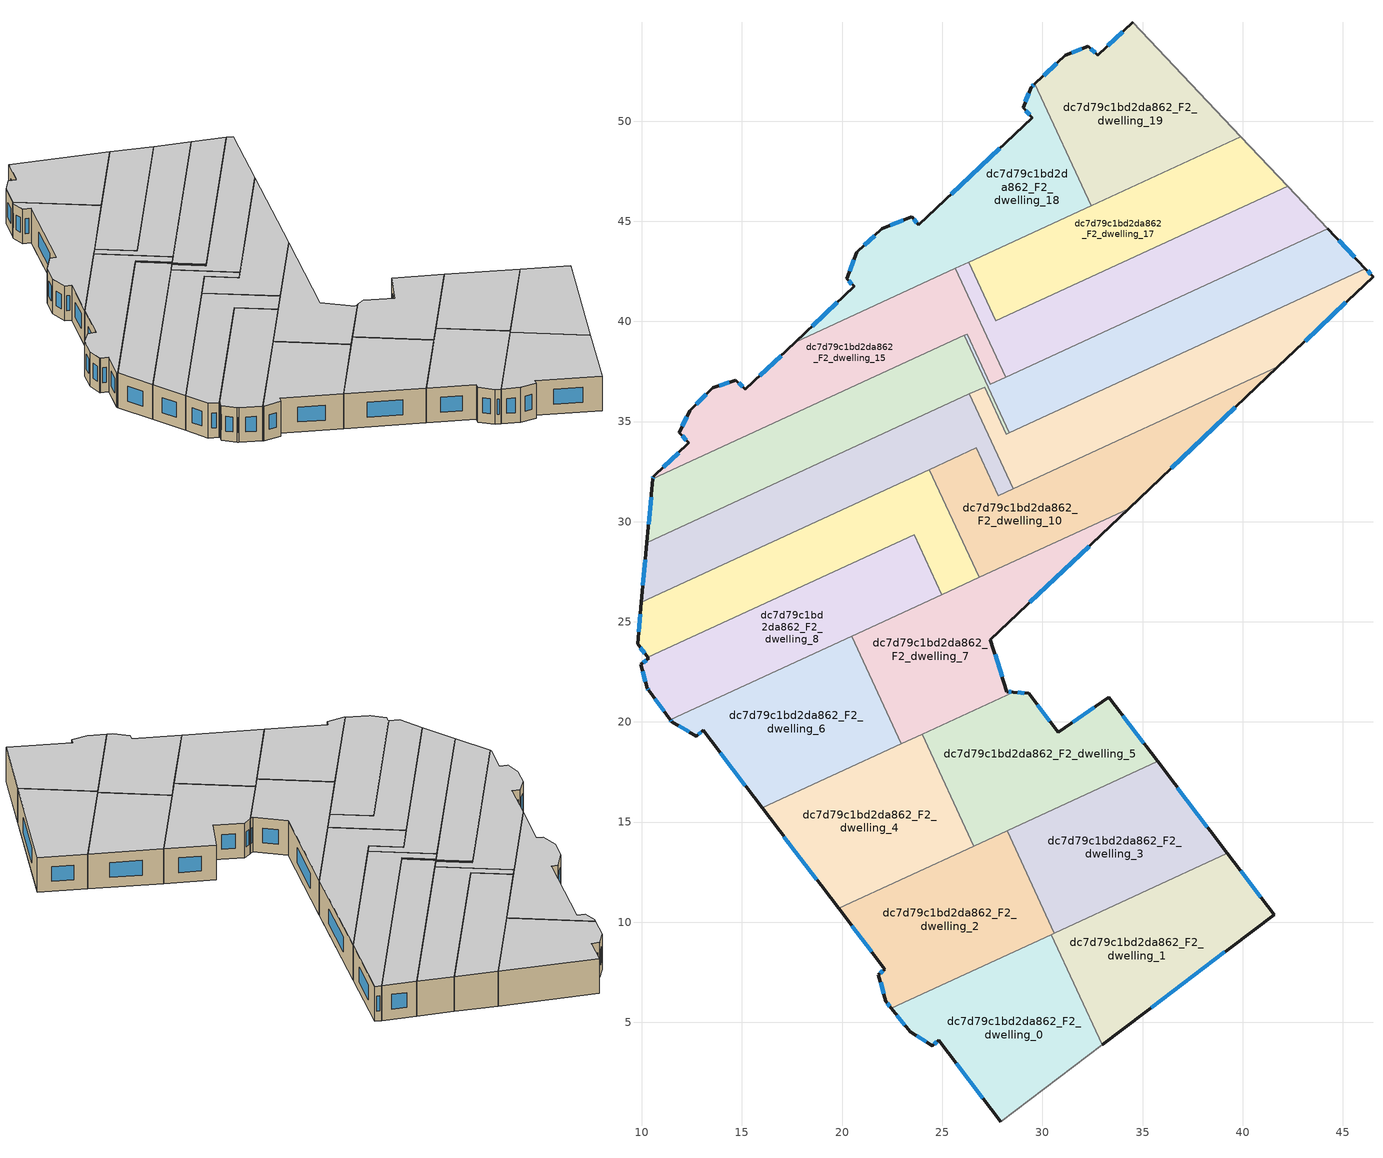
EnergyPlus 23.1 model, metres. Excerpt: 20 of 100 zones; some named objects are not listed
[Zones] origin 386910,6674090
dc7d79c1bd2da862_F2_dwelling_0
 floor to dc7d79c1bd2da862_F1_dwelling_0 (EU_floor_Construction): 30.45,9.39 32.98,3.88 27.91,0.04 24.82,4.12 24.51,3.83 23.4,4.53 22.45,5.7 z6
 wall outside (EU_wall_Construction): 22.45,5.7 23.4,4.53 24.51,3.83 24.82,4.12 27.91,0.04 z6:9
 wall to dc7d79c1bd2da862_F2_dwelling_1 (EU_wall_Construction): 32.98,3.88 30.45,9.39 z6:9
 wall adiabatic (EU_wall_Construction): 27.91,0.04 32.98,3.88 z6:9
 wall to dc7d79c1bd2da862_F2_dwelling_2 (EU_wall_Construction): 30.45,9.39 22.45,5.7 z6:9
 window (EU_Window_Construction): 24.6,3.91 24.73,4.04 / 23.72,4.33 24.19,4.03 / 22.72,5.37 23.13,4.87 / 25.7,2.95 27.03,1.21 z6.86:8.14
 ceiling to dc7d79c1bd2da862_F3_dwelling_0 (EU_floor_Construction): 32.98,3.88 30.45,9.39 22.45,5.7 23.4,4.53 24.51,3.83 24.82,4.12 27.91,0.04 z9
dc7d79c1bd2da862_F2_dwelling_1
 floor to dc7d79c1bd2da862_F1_dwelling_1 (EU_floor_Construction): 39.24,13.44 41.57,10.38 32.98,3.88 30.45,9.39 z6
 wall outside (EU_wall_Construction): 32.98,3.88 41.57,10.38 39.24,13.44 z6:9
 wall to dc7d79c1bd2da862_F2_dwelling_3 (EU_wall_Construction): 39.24,13.44 30.6,9.46 z6:9
 wall to dc7d79c1bd2da862_F2_dwelling_2 (EU_wall_Construction): 30.6,9.45 30.45,9.39 z6:9
 window (EU_Window_Construction): 35.44,5.74 39.11,8.52 / 40.9,11.25 39.9,12.56 z6.86:8.14
 ceiling to dc7d79c1bd2da862_F3_dwelling_1 (EU_floor_Construction): 41.57,10.38 39.24,13.44 30.45,9.39 32.98,3.88 z9
dc7d79c1bd2da862_F2_dwelling_10
 floor to dc7d79c1bd2da862_F1_dwelling_10 (EU_floor_Construction): 41.76,37.73 34.3,30.65 26.84,27.21 24.35,32.6 26.7,33.68 27.8,31.3 z6
 wall outside (EU_wall_Construction): 34.3,30.65 41.76,37.73 z6:9
 wall to dc7d79c1bd2da862_F2_dwelling_9 (EU_wall_Construction): 24.35,32.6 26.84,27.21 z6:9
 wall to dc7d79c1bd2da862_F2_dwelling_11 (EU_wall_Construction): 28.54,31.64 27.8,31.3 26.7,33.68 24.35,32.6 z6:9
 wall to dc7d79c1bd2da862_F2_dwelling_7 (EU_wall_Construction): 26.84,27.21 34.3,30.65 z6:9
 wall to dc7d79c1bd2da862_F2_dwelling_12 (EU_wall_Construction): 41.76,37.73 28.54,31.64 z6:9
 window (EU_Window_Construction): 36.43,32.68 39.63,35.71 z6.86:8.14
 ceiling to dc7d79c1bd2da862_F3_dwelling_10 (EU_floor_Construction): 34.3,30.65 41.76,37.73 27.8,31.3 26.7,33.68 24.35,32.6 26.84,27.21 z9
dc7d79c1bd2da862_F2_dwelling_11
 floor to dc7d79c1bd2da862_F1_dwelling_11 (EU_floor_Construction): 26.36,36.38 28.54,31.64 27.8,31.3 26.7,33.68 9.98,25.97 10.26,28.95 z6
 wall outside (EU_wall_Construction): 10.26,28.95 9.98,25.97 z6:9
 wall to dc7d79c1bd2da862_F2_dwelling_12 (EU_wall_Construction): 28.54,31.64 26.36,36.38 z6:9
 wall to dc7d79c1bd2da862_F2_dwelling_13 (EU_wall_Construction): 26.36,36.38 10.26,28.95 z6:9
 wall to dc7d79c1bd2da862_F2_dwelling_9 (EU_wall_Construction): 9.98,25.97 24.35,32.6 z6:9
 window (EU_Window_Construction): 10.18,28.1 10.06,26.82 z6.86:8.14
 ceiling to dc7d79c1bd2da862_F3_dwelling_11 (EU_floor_Construction): 27.8,31.3 28.54,31.64 26.36,36.38 10.26,28.95 9.98,25.97 26.7,33.68 z9
dc7d79c1bd2da862_F2_dwelling_12
 floor to dc7d79c1bd2da862_F1_dwelling_12 (EU_floor_Construction): 46.13,42.64 46.51,42.24 41.76,37.73 28.54,31.64 26.36,36.38 27.11,36.72 28.2,34.37 z6
 wall outside (EU_wall_Construction): 41.76,37.73 46.51,42.24 46.13,42.64 z6:9
 wall to dc7d79c1bd2da862_F2_dwelling_13 (EU_wall_Construction): 28.35,34.44 28.2,34.37 27.11,36.72 26.36,36.38 z6:9
 wall to dc7d79c1bd2da862_F2_dwelling_14 (EU_wall_Construction): 46.13,42.64 28.35,34.44 z6:9
 window (EU_Window_Construction): 46.4,42.35 46.24,42.52 / 43.12,39.02 45.15,40.95 z6.86:8.14
 ceiling to dc7d79c1bd2da862_F3_dwelling_12 (EU_floor_Construction): 41.76,37.73 46.51,42.24 46.13,42.64 28.2,34.37 27.11,36.72 26.36,36.38 28.54,31.64 z9
dc7d79c1bd2da862_F2_dwelling_13
 floor to dc7d79c1bd2da862_F1_dwelling_13 (EU_floor_Construction): 26.1,39.3 28.35,34.44 28.2,34.37 27.11,36.72 10.26,28.95 10.55,32.14 z6
 wall outside (EU_wall_Construction): 10.55,32.14 10.26,28.95 z6:9
 wall to dc7d79c1bd2da862_F2_dwelling_14 (EU_wall_Construction): 28.35,34.44 26.1,39.3 z6:9
 wall to dc7d79c1bd2da862_F2_dwelling_15 (EU_wall_Construction): 26.1,39.3 10.55,32.14 z6:9
 window (EU_Window_Construction): 10.47,31.23 10.34,29.86 z6.86:8.14
 ceiling to dc7d79c1bd2da862_F3_dwelling_13 (EU_floor_Construction): 28.2,34.37 28.35,34.44 26.1,39.3 10.55,32.14 10.26,28.95 27.11,36.72 z9
dc7d79c1bd2da862_F2_dwelling_14
 floor to dc7d79c1bd2da862_F1_dwelling_14 (EU_floor_Construction): 44.25,44.62 46.13,42.64 28.35,34.44 26.1,39.3 26.25,39.37 27.41,36.86 z6
 wall outside (EU_wall_Construction): 46.13,42.64 44.25,44.62 z6:9
 wall to dc7d79c1bd2da862_F2_dwelling_15 (EU_wall_Construction): 28.17,37.21 27.41,36.86 26.25,39.37 26.11,39.31 z6:9
 wall to dc7d79c1bd2da862_F2_dwelling_16 (EU_wall_Construction): 44.25,44.62 28.17,37.21 z6:9
 window (EU_Window_Construction): 45.59,43.2 44.79,44.06 z6.86:8.14
 ceiling to dc7d79c1bd2da862_F3_dwelling_14 (EU_floor_Construction): 46.13,42.64 44.25,44.62 27.41,36.86 26.25,39.37 26.1,39.3 28.35,34.44 z9
dc7d79c1bd2da862_F2_dwelling_15
 floor to dc7d79c1bd2da862_F1_dwelling_15 (EU_floor_Construction): 25.66,42.65 28.17,37.21 27.41,36.86 26.25,39.37 10.55,32.14 10.56,32.24 12.35,33.93 11.89,34.42 11.86,34.44 12.4,35.54 13.54,36.68 14.69,37.07 15.17,36.6 17.66,38.97 z6
 wall outside (EU_wall_Construction): 17.66,38.97 15.17,36.6 14.69,37.07 13.54,36.68 12.4,35.54 11.86,34.44 11.89,34.42 12.35,33.93 10.56,32.24 10.55,32.14 z6:9
 wall to dc7d79c1bd2da862_F2_dwelling_16 (EU_wall_Construction): 28.17,37.21 25.66,42.65 z6:9
 wall to dc7d79c1bd2da862_F2_dwelling_18 (EU_wall_Construction): 25.66,42.65 17.66,38.97 z6:9
 window (EU_Window_Construction): 10.56,32.21 10.56,32.17 / 11.84,33.45 11.07,32.72 / 12.02,34.28 12.22,34.07 / 12.25,35.23 12.02,34.76 / 13.22,36.36 12.73,35.87 / 14.36,36.96 13.87,36.79 / 15.04,36.74 14.83,36.94 / 16.95,38.29 15.88,37.28 z6.86:8.14
 ceiling to dc7d79c1bd2da862_F3_dwelling_15 (EU_floor_Construction): 27.41,36.86 28.17,37.21 25.66,42.65 17.66,38.97 15.17,36.6 14.69,37.07 13.54,36.68 12.4,35.54 11.86,34.44 11.89,34.42 12.35,33.93 10.56,32.24 10.55,32.14 26.25,39.37 z9
dc7d79c1bd2da862_F2_dwelling_16
 floor to dc7d79c1bd2da862_F1_dwelling_16 (EU_floor_Construction): 42.25,46.75 44.25,44.62 28.17,37.21 25.66,42.65 26.32,42.96 27.67,40.03 z6
 wall to dc7d79c1bd2da862_F2_dwelling_17 (EU_wall_Construction): 42.25,46.75 27.67,40.03 26.32,42.96 z6:9
 wall adiabatic (EU_wall_Construction): 44.25,44.62 42.25,46.75 z6:9
 wall to dc7d79c1bd2da862_F2_dwelling_18 (EU_wall_Construction): 26.32,42.96 25.66,42.65 z6:9
 ceiling to dc7d79c1bd2da862_F3_dwelling_16 (EU_floor_Construction): 44.25,44.62 42.25,46.75 27.67,40.03 26.32,42.96 25.66,42.65 28.17,37.21 z9
dc7d79c1bd2da862_F2_dwelling_17
 floor to dc7d79c1bd2da862_F1_dwelling_17 (EU_floor_Construction): 39.91,49.22 42.25,46.75 27.67,40.03 26.32,42.96 z6
 wall adiabatic (EU_wall_Construction): 42.25,46.75 39.91,49.22 z6:9
 wall to dc7d79c1bd2da862_F2_dwelling_19 (EU_wall_Construction): 39.91,49.22 32.43,45.77 z6:9
 wall to dc7d79c1bd2da862_F2_dwelling_18 (EU_wall_Construction): 32.43,45.77 26.32,42.96 z6:9
 ceiling to dc7d79c1bd2da862_F3_dwelling_17 (EU_floor_Construction): 42.25,46.75 39.91,49.22 26.32,42.96 27.67,40.03 z9
dc7d79c1bd2da862_F2_dwelling_18
 floor to dc7d79c1bd2da862_F1_dwelling_18 (EU_floor_Construction): 29.62,51.86 32.43,45.77 17.66,38.97 20.59,41.75 20.22,42.14 20.74,43.46 21.98,44.62 23.47,45.23 23.83,44.82 29.49,50.18 29.03,50.66 29.44,51.69 z6
 wall outside (EU_wall_Construction): 29.62,51.86 29.44,51.69 29.03,50.66 29.49,50.18 23.83,44.82 23.47,45.23 21.98,44.62 20.74,43.46 20.22,42.14 20.59,41.75 17.66,38.97 z6:9
 wall to dc7d79c1bd2da862_F2_dwelling_19 (EU_wall_Construction): 32.43,45.77 29.62,51.86 z6:9
 window (EU_Window_Construction): 27.88,48.65 25.45,46.35 / 29.16,50.52 29.36,50.32 / 29.33,51.4 29.15,50.96 / 29.57,51.81 29.49,51.74 / 19.76,40.95 18.5,39.76 / 20.33,42.03 20.49,41.86 / 20.59,43.08 20.37,42.52 / 21.63,44.29 21.09,43.79 / 23.04,45.05 22.41,44.79 / 23.73,44.93 23.57,45.11 z6.86:8.14
 ceiling to dc7d79c1bd2da862_F3_dwelling_18 (EU_floor_Construction): 32.43,45.77 29.62,51.86 29.44,51.69 29.03,50.66 29.49,50.18 23.83,44.82 23.47,45.23 21.98,44.62 20.74,43.46 20.22,42.14 20.59,41.75 17.66,38.97 z9
dc7d79c1bd2da862_F2_dwelling_19
 floor to dc7d79c1bd2da862_F1_dwelling_19 (EU_floor_Construction): 34.51,54.93 39.91,49.22 32.43,45.77 29.62,51.86 31.14,53.29 32.28,53.75 32.77,53.29 z6
 wall outside (EU_wall_Construction): 34.51,54.93 32.77,53.29 32.28,53.75 31.14,53.29 29.62,51.86 z6:9
 wall adiabatic (EU_wall_Construction): 39.91,49.22 34.51,54.93 z6:9
 window (EU_Window_Construction): 32.63,53.42 32.42,53.62 / 34.01,54.46 33.27,53.76 / 30.71,52.88 30.06,52.27 / 31.96,53.62 31.46,53.42 z6.86:8.14
 ceiling to dc7d79c1bd2da862_F3_dwelling_19 (EU_floor_Construction): 39.91,49.22 34.51,54.93 32.77,53.29 32.28,53.75 31.14,53.29 29.62,51.86 32.43,45.77 z9
dc7d79c1bd2da862_F2_dwelling_2
 floor to dc7d79c1bd2da862_F1_dwelling_2 (EU_floor_Construction): 28.24,14.57 30.6,9.46 22.45,5.7 22.17,6.04 21.82,7.39 22.13,7.65 19.82,10.69 z6
 wall outside (EU_wall_Construction): 19.82,10.69 22.13,7.65 21.82,7.39 22.17,6.04 22.45,5.7 z6:9
 wall to dc7d79c1bd2da862_F2_dwelling_3 (EU_wall_Construction): 30.6,9.46 28.24,14.57 z6:9
 wall to dc7d79c1bd2da862_F2_dwelling_4 (EU_wall_Construction): 26.58,13.8 19.82,10.69 z6:9
 wall to dc7d79c1bd2da862_F2_dwelling_5 (EU_wall_Construction): 28.24,14.57 26.58,13.8 z6:9
 window (EU_Window_Construction): 22.04,7.57 21.91,7.46 / 20.48,9.82 21.47,8.52 / 22.25,5.95 22.37,5.8 / 21.92,7 22.07,6.43 z6.86:8.14
 ceiling to dc7d79c1bd2da862_F3_dwelling_2 (EU_floor_Construction): 30.6,9.46 28.24,14.57 19.82,10.69 22.13,7.65 21.82,7.39 22.17,6.04 22.45,5.7 z9
dc7d79c1bd2da862_F2_dwelling_3
 floor to dc7d79c1bd2da862_F1_dwelling_3 (EU_floor_Construction): 35.75,18.03 39.24,13.44 30.6,9.46 28.24,14.57 z6
 wall outside (EU_wall_Construction): 39.24,13.44 35.75,18.03 z6:9
 wall to dc7d79c1bd2da862_F2_dwelling_5 (EU_wall_Construction): 35.75,18.03 28.24,14.57 z6:9
 window (EU_Window_Construction): 38.24,14.75 36.75,16.72 z6.86:8.14
 ceiling to dc7d79c1bd2da862_F3_dwelling_3 (EU_floor_Construction): 39.24,13.44 35.75,18.03 28.24,14.57 30.6,9.46 z9
dc7d79c1bd2da862_F2_dwelling_4
 floor to dc7d79c1bd2da862_F1_dwelling_4 (EU_floor_Construction): 24,19.39 26.58,13.8 19.82,10.69 16.01,15.71 z6
 wall outside (EU_wall_Construction): 16.01,15.71 19.82,10.69 z6:9
 wall to dc7d79c1bd2da862_F2_dwelling_5 (EU_wall_Construction): 26.58,13.8 24,19.39 z6:9
 wall to dc7d79c1bd2da862_F2_dwelling_6 (EU_wall_Construction): 22.95,18.91 16.01,15.71 z6:9
 wall to dc7d79c1bd2da862_F2_dwelling_7 (EU_wall_Construction): 24,19.39 22.95,18.91 z6:9
 window (EU_Window_Construction): 17.1,14.28 18.73,12.12 z6.86:8.14
 ceiling to dc7d79c1bd2da862_F3_dwelling_4 (EU_floor_Construction): 26.58,13.8 24,19.39 16.01,15.71 19.82,10.69 z9
dc7d79c1bd2da862_F2_dwelling_5
 floor to dc7d79c1bd2da862_F1_dwelling_5 (EU_floor_Construction): 33.32,21.22 35.75,18.03 26.58,13.8 24,19.39 28.55,21.49 29.32,21.42 30.79,19.48 z6
 wall outside (EU_wall_Construction): 35.75,18.03 33.32,21.22 30.79,19.48 29.32,21.42 28.55,21.49 z6:9
 wall to dc7d79c1bd2da862_F2_dwelling_7 (EU_wall_Construction): 28.55,21.49 24,19.39 z6:9
 window (EU_Window_Construction): 30.37,20.03 29.74,20.87 / 32.59,20.72 31.51,19.98 / 35.05,18.94 34.01,20.31 / 29.1,21.44 28.77,21.47 z6.86:8.14
 ceiling to dc7d79c1bd2da862_F3_dwelling_5 (EU_floor_Construction): 35.75,18.03 33.32,21.22 30.79,19.48 29.32,21.42 28.55,21.49 24,19.39 26.58,13.8 z9
dc7d79c1bd2da862_F2_dwelling_6
 floor to dc7d79c1bd2da862_F1_dwelling_6 (EU_floor_Construction): 20.47,24.28 22.95,18.91 16.01,15.71 13.07,19.58 12.71,19.29 11.49,20.01 11.42,20.11 z6
 wall outside (EU_wall_Construction): 11.42,20.11 11.49,20.01 12.71,19.29 13.07,19.58 16.01,15.71 z6:9
 wall to dc7d79c1bd2da862_F2_dwelling_7 (EU_wall_Construction): 22.95,18.91 20.47,24.28 z6:9
 wall to dc7d79c1bd2da862_F2_dwelling_8 (EU_wall_Construction): 20.47,24.28 11.42,20.11 z6:9
 window (EU_Window_Construction): 13.91,18.47 15.17,16.82 / 12.81,19.38 12.97,19.5 / 11.84,19.81 12.36,19.5 / 11.44,20.08 11.47,20.04 z6.86:8.14
 ceiling to dc7d79c1bd2da862_F3_dwelling_6 (EU_floor_Construction): 22.95,18.91 20.47,24.28 11.42,20.11 11.49,20.01 12.71,19.29 13.07,19.58 16.01,15.71 z9
dc7d79c1bd2da862_F2_dwelling_7
 floor to dc7d79c1bd2da862_F1_dwelling_7 (EU_floor_Construction): 34.3,30.65 27.4,24.11 28.22,21.52 28.55,21.49 22.95,18.91 20.47,24.28 z6
 wall outside (EU_wall_Construction): 28.55,21.49 28.22,21.52 27.4,24.11 34.3,30.65 z6:9
 wall to dc7d79c1bd2da862_F2_dwelling_9 (EU_wall_Construction): 26.84,27.21 24.98,26.36 z6:9
 wall to dc7d79c1bd2da862_F2_dwelling_8 (EU_wall_Construction): 24.98,26.36 20.47,24.28 z6:9
 window (EU_Window_Construction): 27.98,22.26 27.64,23.37 / 28.45,21.5 28.31,21.51 / 29.37,25.98 32.33,28.78 z6.86:8.14
 ceiling to dc7d79c1bd2da862_F3_dwelling_7 (EU_floor_Construction): 28.55,21.49 28.22,21.52 27.4,24.11 34.3,30.65 20.47,24.28 22.95,18.91 z9
dc7d79c1bd2da862_F2_dwelling_8
 floor to dc7d79c1bd2da862_F1_dwelling_8 (EU_floor_Construction): 23.59,29.36 24.98,26.36 11.42,20.11 10.34,21.58 10.26,21.68 9.95,22.88 10.34,23.17 10.29,23.23 z6
 wall outside (EU_wall_Construction): 10.29,23.23 10.34,23.17 9.95,22.88 10.26,21.68 10.34,21.58 11.42,20.11 z6:9
 wall to dc7d79c1bd2da862_F2_dwelling_9 (EU_wall_Construction): 24.98,26.36 23.59,29.36 10.29,23.23 z6:9
 window (EU_Window_Construction): 10.65,21.16 11.11,20.53 / 10.28,21.65 10.32,21.6 / 10.04,22.54 10.17,22.02 / 10.23,23.09 10.06,22.96 z6.86:8.14
 ceiling to dc7d79c1bd2da862_F3_dwelling_8 (EU_floor_Construction): 24.98,26.36 23.59,29.36 10.29,23.23 10.34,23.17 9.95,22.88 10.26,21.68 10.34,21.58 11.42,20.11 z9
dc7d79c1bd2da862_F2_dwelling_9
 floor to dc7d79c1bd2da862_F1_dwelling_9 (EU_floor_Construction): 24.35,32.6 26.84,27.21 24.98,26.36 23.59,29.36 10.29,23.23 9.78,23.9 9.98,25.97 z6
 wall outside (EU_wall_Construction): 9.98,25.97 9.78,23.9 10.29,23.23 z6:9
 window (EU_Window_Construction): 9.93,23.71 10.15,23.42 / 9.92,25.38 9.84,24.49 z6.86:8.14
 ceiling to dc7d79c1bd2da862_F3_dwelling_9 (EU_floor_Construction): 24.98,26.36 26.84,27.21 24.35,32.6 9.98,25.97 9.78,23.9 10.29,23.23 23.59,29.36 z9
[Building]
EU S2 Campaign: North Axis=0; Terrain=City; Solar Distribution=FullExterior
[Site:Location]
Helsinki-Vantaa.AP: Latitude=60.317; Longitude=24.963; Time Zone=2; Elevation=54.6
[SizingPeriod:WeatherFileDays]
AnnualSizingPeriod: Begin Month=1; Begin Day of Month=1; End Month=12; End Day of Month=31; Day of Week for Start Day=Monday; Use Weather File Daylight Saving Period=No; Use Weather File Rain and Snow Indicators=No
[MATERIAL]
EU_InternalMass_Material: Roughness=MediumRough; Thickness=0.1; Conductivity=1; Density=1800; Specific Heat=900; Thermal Absorptance=0.9; Solar Absorptance=0.7; Visible Absorptance=0.7
[MATERIAL:NOMASS] Roughness=MediumRough; Thermal Absorptance=0.9; Solar Absorptance=0.7; Visible Absorptance=0.7
Name | Thermal Resistance
EU_wall_NoMass | 1.10183
EU_floor_NoMass | 1.70606
[WINDOWMATERIAL:SIMPLEGLAZINGSYSTEM]
EU_Window_SimpleGlazing: UFactor=3.11035; Solar Heat Gain Coefficient=0.8; Visible Transmittance=0.8
[CONSTRUCTION]
EU_wall_Construction: EU_wall_NoMass
EU_floor_Construction: EU_floor_NoMass
EU_Window_Construction: EU_Window_SimpleGlazing
EU_InternalMass_Construction: EU_InternalMass_Material
[ZONE] Type=1; Multiplier=1; Ceiling Height=autocalculate; Floor Area=autocalculate; Part of Total Floor Area=Yes
Name | Volume
dc7d79c1bd2da862_F2_dwelling_0 | 150.114
dc7d79c1bd2da862_F2_dwelling_1; dc7d79c1bd2da862_F2_dwelling_17 | 150.111
dc7d79c1bd2da862_F2_dwelling_10 | 150.122
dc7d79c1bd2da862_F2_dwelling_11 | 150.123
dc7d79c1bd2da862_F2_dwelling_12; dc7d79c1bd2da862_F2_dwelling_13 | 150.102
dc7d79c1bd2da862_F2_dwelling_14 | 150.091
dc7d79c1bd2da862_F2_dwelling_15; dc7d79c1bd2da862_F2_dwelling_6 | 150.089
dc7d79c1bd2da862_F2_dwelling_16 | 150.106
dc7d79c1bd2da862_F2_dwelling_18 | 150.105
dc7d79c1bd2da862_F2_dwelling_19; dc7d79c1bd2da862_F2_dwelling_7 | 150.094
dc7d79c1bd2da862_F2_dwelling_2; dc7d79c1bd2da862_F2_dwelling_3 | 150.1
dc7d79c1bd2da862_F2_dwelling_4 | 150.09
dc7d79c1bd2da862_F2_dwelling_5 | 150.098
dc7d79c1bd2da862_F2_dwelling_8 | 150.116
dc7d79c1bd2da862_F2_dwelling_9 | 150.109
[INTERNALMASS] Construction=EU_InternalMass_Construction
Name | Zone or ZoneList | Surface Area
dc7d79c1bd2da862_F2_dwelling_0_EU_InternalMass | dc7d79c1bd2da862_F2_dwelling_0 | 50.0389
dc7d79c1bd2da862_F2_dwelling_1_EU_InternalMass | dc7d79c1bd2da862_F2_dwelling_1 | 50.0379
dc7d79c1bd2da862_F2_dwelling_2_EU_InternalMass | dc7d79c1bd2da862_F2_dwelling_2 | 50.0338
dc7d79c1bd2da862_F2_dwelling_3_EU_InternalMass | dc7d79c1bd2da862_F2_dwelling_3 | 50.032
dc7d79c1bd2da862_F2_dwelling_4_EU_InternalMass | dc7d79c1bd2da862_F2_dwelling_4 | 50.0313
dc7d79c1bd2da862_F2_dwelling_5_EU_InternalMass | dc7d79c1bd2da862_F2_dwelling_5 | 50.0334
dc7d79c1bd2da862_F2_dwelling_6_EU_InternalMass | dc7d79c1bd2da862_F2_dwelling_6 | 50.0316
dc7d79c1bd2da862_F2_dwelling_7_EU_InternalMass | dc7d79c1bd2da862_F2_dwelling_7 | 50.0327
dc7d79c1bd2da862_F2_dwelling_8_EU_InternalMass | dc7d79c1bd2da862_F2_dwelling_8 | 50.039
dc7d79c1bd2da862_F2_dwelling_9_EU_InternalMass | dc7d79c1bd2da862_F2_dwelling_9 | 50.0365
dc7d79c1bd2da862_F2_dwelling_10_EU_InternalMass | dc7d79c1bd2da862_F2_dwelling_10 | 50.0425
dc7d79c1bd2da862_F2_dwelling_11_EU_InternalMass | dc7d79c1bd2da862_F2_dwelling_11 | 50.0416
dc7d79c1bd2da862_F2_dwelling_12_EU_InternalMass | dc7d79c1bd2da862_F2_dwelling_12 | 50.0332
dc7d79c1bd2da862_F2_dwelling_13_EU_InternalMass | dc7d79c1bd2da862_F2_dwelling_13 | 50.0348
dc7d79c1bd2da862_F2_dwelling_14_EU_InternalMass | dc7d79c1bd2da862_F2_dwelling_14 | 50.0298
dc7d79c1bd2da862_F2_dwelling_15_EU_InternalMass | dc7d79c1bd2da862_F2_dwelling_15 | 50.0297
dc7d79c1bd2da862_F2_dwelling_16_EU_InternalMass | dc7d79c1bd2da862_F2_dwelling_16 | 50.0357
dc7d79c1bd2da862_F2_dwelling_17_EU_InternalMass | dc7d79c1bd2da862_F2_dwelling_17 | 50.0366
dc7d79c1bd2da862_F2_dwelling_18_EU_InternalMass | dc7d79c1bd2da862_F2_dwelling_18 | 50.0342
dc7d79c1bd2da862_F2_dwelling_19_EU_InternalMass | dc7d79c1bd2da862_F2_dwelling_19 | 50.0302
[OTHEREQUIPMENT] Fuel Type=Electricity; Design Level Calculation Method=Watts/Area; Power per Zone Floor Area=1; Fraction Latent=0; Fraction Radiant=0; Fraction Lost=0; Carbon Dioxide Generation Rate=0; EndUse Subcategory=EU_Step8_InternalGains
Name | Zone or ZoneList or Space or SpaceList | Schedule
EU_Step8_InternalGain_dc7d79c1bd2da862_F2_dwelling_0_f000 | dc7d79c1bd2da862_F2_dwelling_0 | EU_Step8_GainSchedule_dc7d79c1bd2da862_F2_dwelling_0_f000
EU_Step8_InternalGain_dc7d79c1bd2da862_F2_dwelling_1_f000 | dc7d79c1bd2da862_F2_dwelling_1 | EU_Step8_GainSchedule_dc7d79c1bd2da862_F2_dwelling_1_f000
EU_Step8_InternalGain_dc7d79c1bd2da862_F2_dwelling_2_f000 | dc7d79c1bd2da862_F2_dwelling_2 | EU_Step8_GainSchedule_dc7d79c1bd2da862_F2_dwelling_2_f000
EU_Step8_InternalGain_dc7d79c1bd2da862_F2_dwelling_3_f000 | dc7d79c1bd2da862_F2_dwelling_3 | EU_Step8_GainSchedule_dc7d79c1bd2da862_F2_dwelling_3_f000
EU_Step8_InternalGain_dc7d79c1bd2da862_F2_dwelling_4_f000 | dc7d79c1bd2da862_F2_dwelling_4 | EU_Step8_GainSchedule_dc7d79c1bd2da862_F2_dwelling_4_f000
EU_Step8_InternalGain_dc7d79c1bd2da862_F2_dwelling_5_f000 | dc7d79c1bd2da862_F2_dwelling_5 | EU_Step8_GainSchedule_dc7d79c1bd2da862_F2_dwelling_5_f000
EU_Step8_InternalGain_dc7d79c1bd2da862_F2_dwelling_6_f000 | dc7d79c1bd2da862_F2_dwelling_6 | EU_Step8_GainSchedule_dc7d79c1bd2da862_F2_dwelling_6_f000
EU_Step8_InternalGain_dc7d79c1bd2da862_F2_dwelling_7_f000 | dc7d79c1bd2da862_F2_dwelling_7 | EU_Step8_GainSchedule_dc7d79c1bd2da862_F2_dwelling_7_f000
EU_Step8_InternalGain_dc7d79c1bd2da862_F2_dwelling_8_f000 | dc7d79c1bd2da862_F2_dwelling_8 | EU_Step8_GainSchedule_dc7d79c1bd2da862_F2_dwelling_8_f000
EU_Step8_InternalGain_dc7d79c1bd2da862_F2_dwelling_9_f000 | dc7d79c1bd2da862_F2_dwelling_9 | EU_Step8_GainSchedule_dc7d79c1bd2da862_F2_dwelling_9_f000
EU_Step8_InternalGain_dc7d79c1bd2da862_F2_dwelling_10_f000 | dc7d79c1bd2da862_F2_dwelling_10 | EU_Step8_GainSchedule_dc7d79c1bd2da862_F2_dwelling_10_f000
EU_Step8_InternalGain_dc7d79c1bd2da862_F2_dwelling_11_f000 | dc7d79c1bd2da862_F2_dwelling_11 | EU_Step8_GainSchedule_dc7d79c1bd2da862_F2_dwelling_11_f000
EU_Step8_InternalGain_dc7d79c1bd2da862_F2_dwelling_12_f000 | dc7d79c1bd2da862_F2_dwelling_12 | EU_Step8_GainSchedule_dc7d79c1bd2da862_F2_dwelling_12_f000
EU_Step8_InternalGain_dc7d79c1bd2da862_F2_dwelling_13_f000 | dc7d79c1bd2da862_F2_dwelling_13 | EU_Step8_GainSchedule_dc7d79c1bd2da862_F2_dwelling_13_f000
EU_Step8_InternalGain_dc7d79c1bd2da862_F2_dwelling_14_f000 | dc7d79c1bd2da862_F2_dwelling_14 | EU_Step8_GainSchedule_dc7d79c1bd2da862_F2_dwelling_14_f000
EU_Step8_InternalGain_dc7d79c1bd2da862_F2_dwelling_15_f000 | dc7d79c1bd2da862_F2_dwelling_15 | EU_Step8_GainSchedule_dc7d79c1bd2da862_F2_dwelling_15_f000
EU_Step8_InternalGain_dc7d79c1bd2da862_F2_dwelling_16_f000 | dc7d79c1bd2da862_F2_dwelling_16 | EU_Step8_GainSchedule_dc7d79c1bd2da862_F2_dwelling_16_f000
EU_Step8_InternalGain_dc7d79c1bd2da862_F2_dwelling_17_f000 | dc7d79c1bd2da862_F2_dwelling_17 | EU_Step8_GainSchedule_dc7d79c1bd2da862_F2_dwelling_17_f000
EU_Step8_InternalGain_dc7d79c1bd2da862_F2_dwelling_18_f000 | dc7d79c1bd2da862_F2_dwelling_18 | EU_Step8_GainSchedule_dc7d79c1bd2da862_F2_dwelling_18_f000
EU_Step8_InternalGain_dc7d79c1bd2da862_F2_dwelling_19_f000 | dc7d79c1bd2da862_F2_dwelling_19 | EU_Step8_GainSchedule_dc7d79c1bd2da862_F2_dwelling_19_f000
[ZONEVENTILATION:DESIGNFLOWRATE] Schedule=EU_AlwaysOn; Design Flow Rate Calculation Method=AirChanges/Hour; Air Changes per Hour=0.756316; Ventilation Type=Natural; Fan Pressure Rise=0; Fan Total Efficiency=1; Constant Term Coefficient=1; Temperature Term Coefficient=0; Velocity Term Coefficient=0; Velocity Squared Term Coefficient=0; Minimum Indoor Temperature=-100; Maximum Indoor Temperature=100; Delta Temperature=-100; Minimum Outdoor Temperature=-100; Maximum Outdoor Temperature=100; Maximum Wind Speed=40
Name | Zone or ZoneList or Space or SpaceList
EU_ConstantAir_dc7d79c1bd2da862_F2_dwelling_0 | dc7d79c1bd2da862_F2_dwelling_0
EU_ConstantAir_dc7d79c1bd2da862_F2_dwelling_1 | dc7d79c1bd2da862_F2_dwelling_1
EU_ConstantAir_dc7d79c1bd2da862_F2_dwelling_2 | dc7d79c1bd2da862_F2_dwelling_2
EU_ConstantAir_dc7d79c1bd2da862_F2_dwelling_3 | dc7d79c1bd2da862_F2_dwelling_3
EU_ConstantAir_dc7d79c1bd2da862_F2_dwelling_4 | dc7d79c1bd2da862_F2_dwelling_4
EU_ConstantAir_dc7d79c1bd2da862_F2_dwelling_5 | dc7d79c1bd2da862_F2_dwelling_5
EU_ConstantAir_dc7d79c1bd2da862_F2_dwelling_6 | dc7d79c1bd2da862_F2_dwelling_6
EU_ConstantAir_dc7d79c1bd2da862_F2_dwelling_7 | dc7d79c1bd2da862_F2_dwelling_7
EU_ConstantAir_dc7d79c1bd2da862_F2_dwelling_8 | dc7d79c1bd2da862_F2_dwelling_8
EU_ConstantAir_dc7d79c1bd2da862_F2_dwelling_9 | dc7d79c1bd2da862_F2_dwelling_9
EU_ConstantAir_dc7d79c1bd2da862_F2_dwelling_10 | dc7d79c1bd2da862_F2_dwelling_10
EU_ConstantAir_dc7d79c1bd2da862_F2_dwelling_11 | dc7d79c1bd2da862_F2_dwelling_11
EU_ConstantAir_dc7d79c1bd2da862_F2_dwelling_12 | dc7d79c1bd2da862_F2_dwelling_12
EU_ConstantAir_dc7d79c1bd2da862_F2_dwelling_13 | dc7d79c1bd2da862_F2_dwelling_13
EU_ConstantAir_dc7d79c1bd2da862_F2_dwelling_14 | dc7d79c1bd2da862_F2_dwelling_14
EU_ConstantAir_dc7d79c1bd2da862_F2_dwelling_15 | dc7d79c1bd2da862_F2_dwelling_15
EU_ConstantAir_dc7d79c1bd2da862_F2_dwelling_16 | dc7d79c1bd2da862_F2_dwelling_16
EU_ConstantAir_dc7d79c1bd2da862_F2_dwelling_17 | dc7d79c1bd2da862_F2_dwelling_17
EU_ConstantAir_dc7d79c1bd2da862_F2_dwelling_18 | dc7d79c1bd2da862_F2_dwelling_18
EU_ConstantAir_dc7d79c1bd2da862_F2_dwelling_19 | dc7d79c1bd2da862_F2_dwelling_19
[HVACTEMPLATE:ZONE:IDEALLOADSAIRSYSTEM] System Availability Schedule=EU_AlwaysOn; Maximum Heating Supply Air Temperature=50; Minimum Cooling Supply Air Temperature=13; Maximum Heating Supply Air Humidity Ratio=0.0156; Minimum Cooling Supply Air Humidity Ratio=0.0077; Heating Limit=NoLimit; Cooling Limit=NoLimit; Heating Availability Schedule=EU_AlwaysOn; Cooling Availability Schedule=EU_CoolingOff; Dehumidification Control Type=ConstantSensibleHeatRatio; Cooling Sensible Heat Ratio=0.7; Dehumidification Setpoint=60; Humidification Control Type=None; Humidification Setpoint=30; Outdoor Air Method=None; Outdoor Air Flow Rate per Person=0.00944; Outdoor Air Flow Rate per Zone Floor Area=0; Outdoor Air Flow Rate per Zone=0; Demand Controlled Ventilation Type=None; Outdoor Air Economizer Type=NoEconomizer; Heat Recovery Type=None; Sensible Heat Recovery Effectiveness=0.7; Latent Heat Recovery Effectiveness=0.65
Name | Template Thermostat
dc7d79c1bd2da862_F2_dwelling_0 | EU_HeatOnly_dc7d79c1bd2da862_F2_dwelling_0
dc7d79c1bd2da862_F2_dwelling_1 | EU_HeatOnly_dc7d79c1bd2da862_F2_dwelling_1
dc7d79c1bd2da862_F2_dwelling_2 | EU_HeatOnly_dc7d79c1bd2da862_F2_dwelling_2
dc7d79c1bd2da862_F2_dwelling_3 | EU_HeatOnly_dc7d79c1bd2da862_F2_dwelling_3
dc7d79c1bd2da862_F2_dwelling_4 | EU_HeatOnly_dc7d79c1bd2da862_F2_dwelling_4
dc7d79c1bd2da862_F2_dwelling_5 | EU_HeatOnly_dc7d79c1bd2da862_F2_dwelling_5
dc7d79c1bd2da862_F2_dwelling_6 | EU_HeatOnly_dc7d79c1bd2da862_F2_dwelling_6
dc7d79c1bd2da862_F2_dwelling_7 | EU_HeatOnly_dc7d79c1bd2da862_F2_dwelling_7
dc7d79c1bd2da862_F2_dwelling_8 | EU_HeatOnly_dc7d79c1bd2da862_F2_dwelling_8
dc7d79c1bd2da862_F2_dwelling_9 | EU_HeatOnly_dc7d79c1bd2da862_F2_dwelling_9
dc7d79c1bd2da862_F2_dwelling_10 | EU_HeatOnly_dc7d79c1bd2da862_F2_dwelling_10
dc7d79c1bd2da862_F2_dwelling_11 | EU_HeatOnly_dc7d79c1bd2da862_F2_dwelling_11
dc7d79c1bd2da862_F2_dwelling_12 | EU_HeatOnly_dc7d79c1bd2da862_F2_dwelling_12
dc7d79c1bd2da862_F2_dwelling_13 | EU_HeatOnly_dc7d79c1bd2da862_F2_dwelling_13
dc7d79c1bd2da862_F2_dwelling_14 | EU_HeatOnly_dc7d79c1bd2da862_F2_dwelling_14
dc7d79c1bd2da862_F2_dwelling_15 | EU_HeatOnly_dc7d79c1bd2da862_F2_dwelling_15
dc7d79c1bd2da862_F2_dwelling_16 | EU_HeatOnly_dc7d79c1bd2da862_F2_dwelling_16
dc7d79c1bd2da862_F2_dwelling_17 | EU_HeatOnly_dc7d79c1bd2da862_F2_dwelling_17
dc7d79c1bd2da862_F2_dwelling_18 | EU_HeatOnly_dc7d79c1bd2da862_F2_dwelling_18
dc7d79c1bd2da862_F2_dwelling_19 | EU_HeatOnly_dc7d79c1bd2da862_F2_dwelling_19
[SIZING:ZONE] Zone Cooling Design Supply Air Temperature Input Method=SupplyAirTemperature; Zone Cooling Design Supply Air Temperature=13; Zone Heating Design Supply Air Temperature Input Method=SupplyAirTemperature; Zone Heating Design Supply Air Temperature=50; Zone Cooling Design Supply Air Humidity Ratio=0.008; Zone Heating Design Supply Air Humidity Ratio=0.008; Cooling Design Air Flow Method=DesignDay; Cooling Design Air Flow Rate=0; Cooling Minimum Air Flow per Zone Floor Area=0.000762; Cooling Minimum Air Flow=0; Cooling Minimum Air Flow Fraction=0.2; Heating Design Air Flow Method=DesignDay; Heating Design Air Flow Rate=0; Heating Maximum Air Flow per Zone Floor Area=0.002032; Heating Maximum Air Flow=0.141576; Heating Maximum Air Flow Fraction=0.3; Account for Dedicated Outdoor Air System=No; Dedicated Outdoor Air System Control Strategy=NeutralSupplyAir; Dedicated Outdoor Air Low Setpoint Temperature for Design=autosize; Dedicated Outdoor Air High Setpoint Temperature for Design=autosize; Zone Load Sizing Method=Sensible Load Only No Latent Load; Zone Latent Cooling Design Supply Air Humidity Ratio Input Method=HumidityRatioDifference; Zone Cooling Design Supply Air Humidity Ratio Difference=0.005; Zone Latent Heating Design Supply Air Humidity Ratio Input Method=HumidityRatioDifference; Zone Humidification Design Supply Air Humidity Ratio Difference=0.005
dc7d79c1bd2da862_F2_dwelling_0; dc7d79c1bd2da862_F2_dwelling_1; dc7d79c1bd2da862_F2_dwelling_2; dc7d79c1bd2da862_F2_dwelling_3; dc7d79c1bd2da862_F2_dwelling_4; dc7d79c1bd2da862_F2_dwelling_5; dc7d79c1bd2da862_F2_dwelling_6; dc7d79c1bd2da862_F2_dwelling_7; dc7d79c1bd2da862_F2_dwelling_8; dc7d79c1bd2da862_F2_dwelling_9; dc7d79c1bd2da862_F2_dwelling_10; dc7d79c1bd2da862_F2_dwelling_11; dc7d79c1bd2da862_F2_dwelling_12; dc7d79c1bd2da862_F2_dwelling_13; dc7d79c1bd2da862_F2_dwelling_14; dc7d79c1bd2da862_F2_dwelling_15; dc7d79c1bd2da862_F2_dwelling_16; dc7d79c1bd2da862_F2_dwelling_17; dc7d79c1bd2da862_F2_dwelling_18; dc7d79c1bd2da862_F2_dwelling_19
[SCHEDULE:CONSTANT]
Name | Hourly Value
EU_AlwaysOn | 1
EU_CoolingOff | 0
[SCHEDULE:FILE] Column Number=1; Rows to Skip at Top=0; Number of Hours of Data=8760; Column Separator=Comma; Interpolate to Timestep=No; Minutes per Item=60; Adjust Schedule for Daylight Savings=Yes
Name | File
EU_Step8_GainSchedule_dc7d79c1bd2da862_F2_dwelling_0_f000 | ../../schedules/dc7d79c1bd2da862/dc7d79c1bd2da862_F2_dwelling_0_f000_gain.csv
EU_Step8_GainSchedule_dc7d79c1bd2da862_F2_dwelling_1_f000 | ../../schedules/dc7d79c1bd2da862/dc7d79c1bd2da862_F2_dwelling_1_f000_gain.csv
EU_Step8_GainSchedule_dc7d79c1bd2da862_F2_dwelling_2_f000 | ../../schedules/dc7d79c1bd2da862/dc7d79c1bd2da862_F2_dwelling_2_f000_gain.csv
EU_Step8_GainSchedule_dc7d79c1bd2da862_F2_dwelling_3_f000 | ../../schedules/dc7d79c1bd2da862/dc7d79c1bd2da862_F2_dwelling_3_f000_gain.csv
EU_Step8_GainSchedule_dc7d79c1bd2da862_F2_dwelling_4_f000 | ../../schedules/dc7d79c1bd2da862/dc7d79c1bd2da862_F2_dwelling_4_f000_gain.csv
EU_Step8_GainSchedule_dc7d79c1bd2da862_F2_dwelling_5_f000 | ../../schedules/dc7d79c1bd2da862/dc7d79c1bd2da862_F2_dwelling_5_f000_gain.csv
EU_Step8_GainSchedule_dc7d79c1bd2da862_F2_dwelling_6_f000 | ../../schedules/dc7d79c1bd2da862/dc7d79c1bd2da862_F2_dwelling_6_f000_gain.csv
EU_Step8_GainSchedule_dc7d79c1bd2da862_F2_dwelling_7_f000 | ../../schedules/dc7d79c1bd2da862/dc7d79c1bd2da862_F2_dwelling_7_f000_gain.csv
EU_Step8_GainSchedule_dc7d79c1bd2da862_F2_dwelling_8_f000 | ../../schedules/dc7d79c1bd2da862/dc7d79c1bd2da862_F2_dwelling_8_f000_gain.csv
EU_Step8_GainSchedule_dc7d79c1bd2da862_F2_dwelling_9_f000 | ../../schedules/dc7d79c1bd2da862/dc7d79c1bd2da862_F2_dwelling_9_f000_gain.csv
EU_Step8_GainSchedule_dc7d79c1bd2da862_F2_dwelling_10_f000 | ../../schedules/dc7d79c1bd2da862/dc7d79c1bd2da862_F2_dwelling_10_f000_gain.csv
EU_Step8_GainSchedule_dc7d79c1bd2da862_F2_dwelling_11_f000 | ../../schedules/dc7d79c1bd2da862/dc7d79c1bd2da862_F2_dwelling_11_f000_gain.csv
EU_Step8_GainSchedule_dc7d79c1bd2da862_F2_dwelling_12_f000 | ../../schedules/dc7d79c1bd2da862/dc7d79c1bd2da862_F2_dwelling_12_f000_gain.csv
EU_Step8_GainSchedule_dc7d79c1bd2da862_F2_dwelling_13_f000 | ../../schedules/dc7d79c1bd2da862/dc7d79c1bd2da862_F2_dwelling_13_f000_gain.csv
EU_Step8_GainSchedule_dc7d79c1bd2da862_F2_dwelling_14_f000 | ../../schedules/dc7d79c1bd2da862/dc7d79c1bd2da862_F2_dwelling_14_f000_gain.csv
EU_Step8_GainSchedule_dc7d79c1bd2da862_F2_dwelling_15_f000 | ../../schedules/dc7d79c1bd2da862/dc7d79c1bd2da862_F2_dwelling_15_f000_gain.csv
EU_Step8_GainSchedule_dc7d79c1bd2da862_F2_dwelling_16_f000 | ../../schedules/dc7d79c1bd2da862/dc7d79c1bd2da862_F2_dwelling_16_f000_gain.csv
EU_Step8_GainSchedule_dc7d79c1bd2da862_F2_dwelling_17_f000 | ../../schedules/dc7d79c1bd2da862/dc7d79c1bd2da862_F2_dwelling_17_f000_gain.csv
EU_Step8_GainSchedule_dc7d79c1bd2da862_F2_dwelling_18_f000 | ../../schedules/dc7d79c1bd2da862/dc7d79c1bd2da862_F2_dwelling_18_f000_gain.csv
EU_Step8_GainSchedule_dc7d79c1bd2da862_F2_dwelling_19_f000 | ../../schedules/dc7d79c1bd2da862/dc7d79c1bd2da862_F2_dwelling_19_f000_gain.csv
